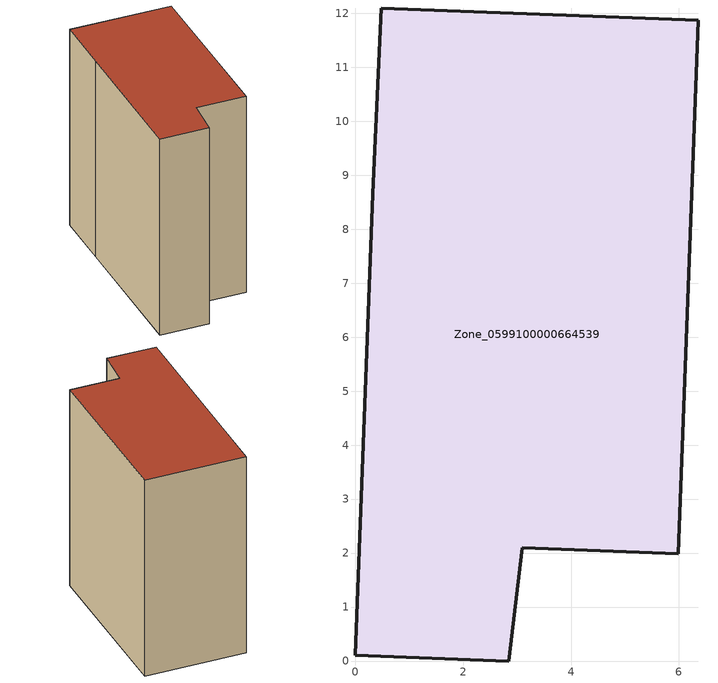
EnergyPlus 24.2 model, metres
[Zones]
Zone_0599100000664539
 floor ground (C_G): 0.33,8.66 0.48,12.1 6.36,11.87 5.99,1.99 3.1,2.1 2.85,0 0,0.11 z0
 wall outside (C_F): 2.85,0 3.1,2.1 5.99,1.99 6.36,11.87 0.48,12.1 0.33,8.66 0,0.11 2.85,0 z0:12.28
 roof outside (C_R): 5.99,1.99 6.36,11.87 0.48,12.1 0.33,8.66 0,0.11 2.85,0 3.1,2.1 z12.28
[BUILDING]
Pand.0599100000664539: North Axis=0; Terrain=City; Loads Convergence Tolerance Value=0.04; Temperature Convergence Tolerance Value=0.4; Solar Distribution=FullExterior; Maximum Number of Warmup Days=25; Minimum Number of Warmup Days=1
[Site:Location]
Rotterdam.The.Hague.AP_ZH_NLD Design_Conditions: Latitude=51.96; Longitude=4.45; Time Zone=1; Elevation=-4.5
[SITE:GROUNDTEMPERATURE:BUILDINGSURFACE]
18, 18, 18, 18, 18, 18, 18, 18, 18, 18, 18, 18
[MATERIAL] Thermal Absorptance=0.9; Solar Absorptance=0.7; Visible Absorptance=0.7
Name | Roughness | Thickness | Conductivity | Density | Specific Heat
G.TC.1946 | MediumSmooth | 0.15 | 1 | 540 | 1210
F.TC.1946 | Rough | 0.3 | 0.857143 | 1920 | 840
R.TC.1946 | MediumRough | 0.2 | 0.909091 | 1500 | 1000
[CONSTRUCTION]
C_G: G.TC.1946
C_F: F.TC.1946
C_R: R.TC.1946
[ZONE]
Zone_0599100000664539: Type=1; Multiplier=1; Ceiling Height=Autocalculate; Volume=Autocalculate; Floor Area=autocalculate; Part of Total Floor Area=Yes
[ZONEINFILTRATION:DESIGNFLOWRATE]
Infil_Zone_0599100000664539: Zone or ZoneList or Space or SpaceList=Zone_0599100000664539; Schedule=AlwaysOn; Design Flow Rate Calculation Method=Flow/Area; Flow Rate per Floor Area=0.003; Constant Term Coefficient=1; Temperature Term Coefficient=0; Velocity Term Coefficient=0; Velocity Squared Term Coefficient=0
[HVACTEMPLATE:ZONE:IDEALLOADSAIRSYSTEM]
Zone_0599100000664539: Maximum Heating Supply Air Temperature=50; Minimum Cooling Supply Air Temperature=13; Maximum Heating Supply Air Humidity Ratio=0.0156; Minimum Cooling Supply Air Humidity Ratio=0.0077; Heating Limit=NoLimit; Cooling Limit=NoLimit; Dehumidification Control Type=ConstantSensibleHeatRatio; Cooling Sensible Heat Ratio=0.7; Dehumidification Setpoint=60; Humidification Control Type=None; Humidification Setpoint=30; Outdoor Air Method=None; Outdoor Air Flow Rate per Person=0.00944; Outdoor Air Flow Rate per Zone Floor Area=0; Outdoor Air Flow Rate per Zone=0; Demand Controlled Ventilation Type=None; Outdoor Air Economizer Type=NoEconomizer; Heat Recovery Type=None; Sensible Heat Recovery Effectiveness=0.7; Latent Heat Recovery Effectiveness=0.65
[ZONECONTROL:THERMOSTAT]
ThermostatControl_Zone_0599100000664539: Zone or ZoneList=Zone_0599100000664539; Control Type Schedule=DualSetpointControlType; Control 1=Thermostat_Zone_0599100000664539; Temperature Difference Between Cutout And Setpoint=0
[THERMOSTATSETPOINT:DUALSETPOINT]
Thermostat_Zone_0599100000664539: Heating Setpoint Temperature Schedule=HeatingSetpoint_Zone_0599100000664539; Cooling Setpoint Temperature Schedule=CoolingSetpoint_Zone_0599100000664539
[SCHEDULE:COMPACT]
HeatingSetpoint_Zone_0599100000664539: Through: 12/31, For: AllDays, Until: 24:00, 21
CoolingSetpoint_Zone_0599100000664539: Through: 12/31, For: AllDays, Until: 24:00, 24
DualSetpointControlType: Through: 12/31, For: AllDays, Until: 24:00, 4
AlwaysOn: Through: 12/31, For: AllDays, Until: 24:00, 1
